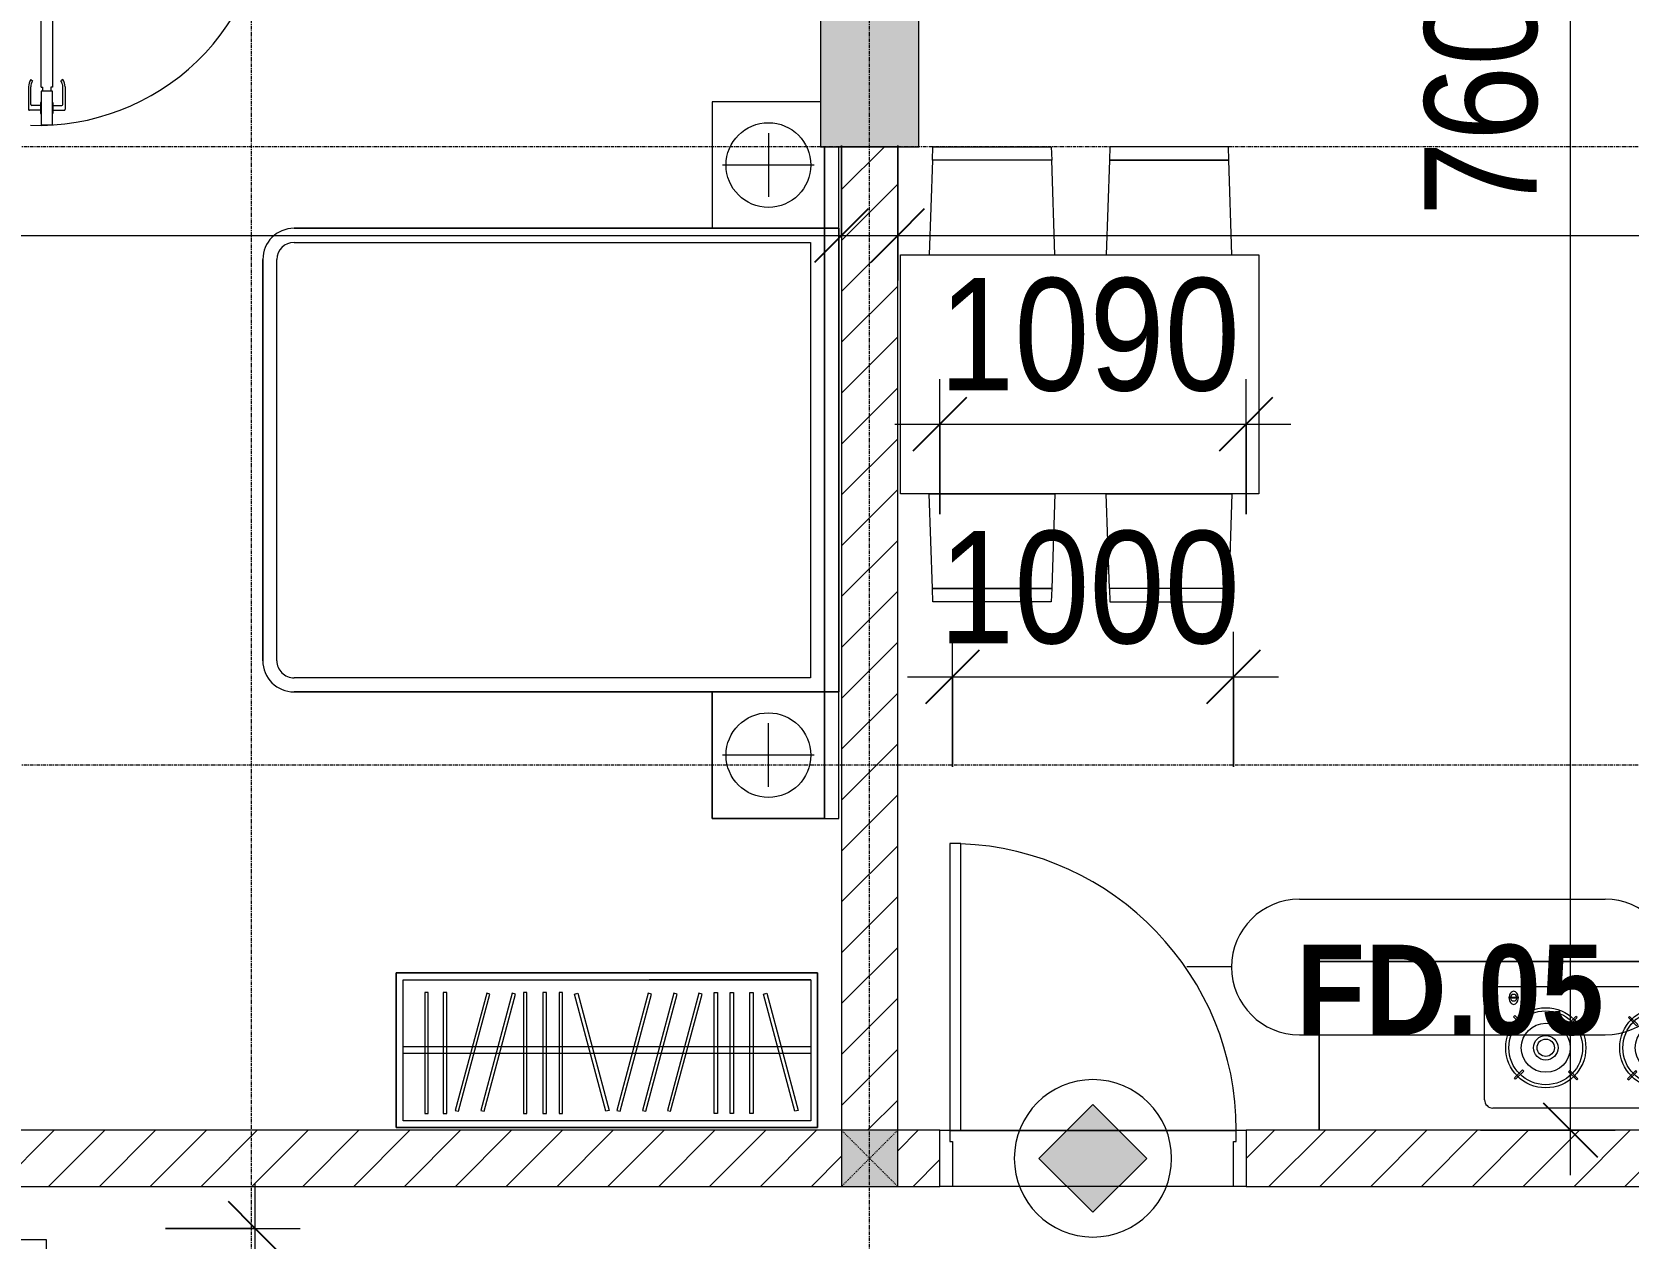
# Model space of a CAD drawing. Header units: millimetres. Extents: x 1591 to 239243, y -15958 to 82755.
# Drawn here: x 207169 to 212851, y 35354 to 39645 of the extents above; entities that cross this region are included whole.
import ezdxf

# ---------------------------------------------------------------- set-up
doc = ezdxf.new("R2010")
doc.units = ezdxf.units.MM
doc.linetypes.add('Dash_2_', pattern=[6, 3, -3])
doc.linetypes.add('Grid Line', pattern=[22.225, 12.7, -3.175, 3.175, -3.175])
for name, color, linetype, lineweight in [('0-1', 250, 'Continuous', 5), ('A-ANNO-DIMS', 211, 'Continuous', 9), ('A-ANNO-DIMS-160', 211, 'Continuous', 9), ('A-ANNO-NOTE', 131, 'Continuous', 9), ('A-DETL-GENF-1', 9, 'Continuous', 9), ('A-DETL-GENF-2', 10, 'Continuous', 9), ('A-DOOR-1', 254, 'Continuous', 9), ('A-DOOR-2', 9, 'Continuous', 9), ('A-DOOR-3', 10, 'Continuous', 9), ('A-DOOR-FRAM-1', 10, 'Continuous', 9), ('A-DOOR-IDEN', 31, 'Continuous', 9), ('A-FLOR-2', 9, 'Continuous', 9), ('A-WALL', 113, 'Continuous', 9), ('A-WALL-3', 113, 'Continuous', 18), ('A-WALL-PATT-2', 111, 'Continuous', 9), ('I-FURN', 30, 'Continuous', 9), ('I-FURN-1', 254, 'Continuous', 9), ('S-COLS', 52, 'Continuous', 9), ('S-COLS-1', 52, 'Continuous', 5), ('S-COLS-2', 250, 'Continuous', 18), ('S-COLS-6', 52, 'Continuous', 18), ('S-COLS-HDLN', 52, 'Dash_2_', 9), ('S-GRID-1', 1, 'Grid Line', 9)]:
    doc.layers.add(name, color=color, linetype=linetype, lineweight=lineweight)
doc.styles.add('Arial_B_4', font='arialbd_0.ttf', dxfattribs={"width": 0.9, "height": 320})
doc.styles.add('UTM Avo', font='UTM Avo.ttf', dxfattribs={"width": 0.9, "height": 400})
doc.dimstyles.new('1_Dim_chi_tiet_2_5', dxfattribs={"dimscale": 304.8, "dimtxt": 399.720379, "dimasz": 0.629921, "dimexe": 0.524934, "dimexo": 0.0625, "dimgap": 0.052493, "dimtad": 1, "dimdec": 0, "dimrnd": 5, "dimzin": 0, "dimdsep": 46, "dimtxsty": 'UTM Avo', "dimblk1": 'OBLIQUE', "dimblk2": 'OBLIQUE', "dimsah": 1, "dimcen": 0.09, "dimdle": 0.524934, "dimazin": 0, "dimtfac": 1, "dimtdec": 4, "dimtix": 1, "dimtmove": 0, "dimatfit": 3, "dimfxl": 1.049869, "dimfxlon": 1, "dimtvp": 1, "dimtolj": 1, "dimtzin": 0, "dimarcsym": 2})
pattern_1 = [(45, (101998.83, 0), (-90.50967, 90.50967), [])]

# ---------------------------------------------------------------- blocks, each defined once
blk = doc.blocks.new('NCV_TKTC_KET CAU_rvt-1-TKCS_MB TẦNG 5')
at = {"layer": 'S-COLS-1'}
blk.add_hatch(color=256, dxfattribs=at).paths.add_polyline_path([(108252.6, 39236.9), (108327.6, 39236.9), (108327.6, 40236.9), (107977.6, 40236.9), (107977.6, 39236.9), (108052.6, 39236.9)])
at = {"layer": 'S-COLS-2'}
for p, q in [((107977.6, 40236.9), (107977.6, 39236.9)), ((108327.6, 39236.9), (108327.6, 40236.9)), ((107977.6, 39236.9), (108327.6, 39236.9))]:
    blk.add_line(p, q, dxfattribs=at)
blk = doc.blocks.new('RES_BAN AN 1 - RES_BAN AN 1-885813-TKCS_MB TẦNG 5')
at = {"layer": 'I-FURN-1'}
for p, q in [((-425, 1275), (425, 1275)), ((-425, 0), (-425, 1275)), ((425, 1275), (425, 0)), ((-761.9, 1168.8), (-809.6, 1167.2)), ((-809.6, 1167.2), (-809.6, 745.3)), ((-425, 1180), (-761.9, 1168.8)), ((-761.9, 1168.8), (-761.9, 743.8)), ((-761.9, 743.8), (-761.9, 1168.8)), ((-425, 732.5), (-425, 1180)), ((425, 1180), (761.9, 1168.8)), ((425, 732.5), (425, 1180)), ((761.9, 1168.8), (761.9, 743.8)), ((761.9, 1168.8), (761.9, 743.8)), ((809.6, 1167.2), (761.9, 1168.8)), ((809.6, 745.3), (809.6, 1167.2)), ((-809.6, 745.3), (-761.9, 743.8)), ((-761.9, 743.8), (-425, 732.5)), ((761.9, 743.8), (425, 732.5)), ((761.9, 743.8), (809.6, 745.3)), ((-809.6, 536.9), (-761.9, 538.5)), ((-809.6, 115.1), (-809.6, 536.9)), ((-425, 549.7), (-761.9, 538.5)), ((-761.9, 538.5), (-761.9, 113.5)), ((-761.9, 538.5), (-761.9, 113.5)), ((-425, 102.3), (-425, 549.7)), ((425, 549.7), (761.9, 538.5)), ((425, 102.3), (425, 549.7)), ((761.9, 538.5), (761.9, 113.5)), ((761.9, 538.5), (809.6, 536.9)), ((761.9, 113.5), (761.9, 538.5)), ((809.6, 536.9), (809.6, 115.1)), ((-761.9, 113.5), (-809.6, 115.1)), ((809.6, 115.1), (761.9, 113.5)), ((-761.9, 113.5), (-425, 102.3)), ((761.9, 113.5), (425, 102.3)), ((425, 0), (-425, 0))]:
    blk.add_line(p, q, dxfattribs=at)
blk = doc.blocks.new('HE BEP B_ - HE BEP B_-440115-TKCS_MB TẦNG 5')
at = {"layer": 'I-FURN'}
for p, q in [((599.3, 521.3), (1380.9, 521.3)), ((569.3, 491.3), (569.3, 119.3)), ((1410.9, 491.3), (1410.9, 119.3)), ((679.8, 418.4), (675.4, 414)), ((675.4, 414), (704.6, 384.9)), ((709, 389.3), (679.8, 418.4)), ((897.4, 421.2), (868.3, 392)), ((872.7, 387.6), (901.8, 416.8)), ((901.8, 416.8), (897.4, 421.2)), ((1078.5, 416.8), (1082.9, 421.2)), ((1107.6, 387.6), (1078.5, 416.8)), ((1082.9, 421.2), (1112, 392)), ((1271.3, 389.3), (1300.4, 418.4)), ((1304.8, 414), (1275.7, 384.9)), ((1300.4, 418.4), (1304.8, 414)), ((704.6, 384.9), (709, 389.3)), ((868.3, 392), (872.7, 387.6)), ((1112, 392), (1107.6, 387.6)), ((1275.7, 384.9), (1271.3, 389.3)), ((865.5, 223.9), (869.9, 228.3)), ((869.9, 228.3), (899, 199.2)), ((1110.3, 228.3), (1081.2, 199.2)), ((1114.7, 223.9), (1110.3, 228.3)), ((672.7, 196.4), (701.8, 225.6)), ((677.1, 192.1), (672.7, 196.4)), ((706.2, 221.2), (677.1, 192.1)), ((701.8, 225.6), (706.2, 221.2)), ((894.6, 194.8), (865.5, 223.9)), ((899, 199.2), (894.6, 194.8)), ((1081.2, 199.2), (1085.6, 194.8)), ((1085.6, 194.8), (1114.7, 223.9)), ((1278.4, 225.6), (1274, 221.2)), ((1274, 221.2), (1303.2, 192.1)), ((1307.6, 196.4), (1278.4, 225.6)), ((1303.2, 192.1), (1307.6, 196.4)), ((656.9, 130.4), (656.9, 126.5)), ((689.4, 130.4), (656.9, 130.4)), ((656.9, 126.5), (689.4, 126.5)), ((689.4, 126.5), (689.4, 130.4)), ((1290.8, 126.5), (1290.8, 130.4)), ((1290.8, 130.4), (1323.3, 130.4)), ((1323.3, 126.5), (1290.8, 126.5)), ((1323.3, 130.4), (1323.3, 126.5)), ((599.3, 89.3), (1380.9, 89.3))]:
    blk.add_line(p, q, dxfattribs=at)
for centre, radius in [((787.2, 306.6), 142.6), ((787.2, 306.6), 131.3), ((1193, 306.6), 142.6), ((1193, 306.6), 131.3), ((787.2, 306.6), 87.2), ((787.2, 306.6), 43.6), ((1193, 306.6), 87.2), ((1193, 306.6), 43.6), ((787.2, 306.6), 30.9), ((1193, 306.6), 30.9)]:
    blk.add_circle(centre, radius, dxfattribs=at)
for centre, radius, start, end in [((599.3, 491.3), 30, 90, 180), ((1380.9, 491.3), 30, 0, 90), ((599.3, 119.3), 30, 180, 270), ((690.4, 128.8), 33.5, 163.9419, 180), ((690.4, 128.8), 33.5, 180, 196.0581), ((681.9, 131.3), 24.7, 145.204, 163.9419), ((681.9, 126.4), 24.7, 196.0581, 214.796), ((673.1, 128.4), 11.6, 9.9102, 170.0898), ((673.1, 128.4), 11.6, 189.7177, 350.2823), ((676.6, 135), 18.1, 120.7976, 145.204), ((673.2, 140.7), 11.5, 90, 120.7976), ((673.2, 140.7), 11.5, 59.2024, 90), ((669.8, 135), 18.1, 34.796, 59.2024), ((664.4, 131.3), 24.7, 16.0581, 34.796), ((664.4, 126.4), 24.7, 325.204, 343.9419), ((655.9, 128.8), 33.5, 0, 16.0581), ((655.9, 128.8), 33.5, 343.9419, 0), ((1324.3, 128.8), 33.5, 163.9419, 180), ((1324.3, 128.8), 33.5, 180, 196.0581), ((1315.8, 131.3), 24.7, 145.204, 163.9419), ((1315.8, 126.4), 24.7, 196.0581, 214.796), ((1310.5, 135), 18.1, 120.7976, 145.204), ((1307.2, 128.4), 11.6, 9.9102, 170.0898), ((1307.2, 128.4), 11.6, 189.7177, 350.2823), ((1307.1, 140.7), 11.5, 90, 120.7976), ((1307.1, 140.7), 11.5, 59.2024, 90), ((1303.7, 135), 18.1, 34.796, 59.2024), ((1298.3, 131.3), 24.7, 16.0581, 34.796), ((1298.3, 126.4), 24.7, 325.204, 343.9419), ((1289.8, 128.8), 33.5, 0, 16.0581), ((1289.8, 128.8), 33.5, 343.9419, 0), ((1380.9, 119.3), 30, 270, 0), ((676.6, 122.6), 18.1, 214.796, 239.2024), ((673.2, 116.9), 11.5, 239.2024, 270), ((673.2, 116.9), 11.5, 270, 300.7976), ((669.8, 122.6), 18.1, 300.7976, 325.204), ((1310.5, 122.6), 18.1, 214.796, 239.2024), ((1307.1, 116.9), 11.5, 239.2024, 270), ((1307.1, 116.9), 11.5, 270, 300.7976), ((1303.7, 122.6), 18.1, 300.7976, 325.204)]:
    blk.add_arc(centre, radius, start, end, dxfattribs=at)
at = {"layer": 'I-FURN-1'}
for p, q in [((2000, 600), (2000, 0)), ((2000, 0), (2000, 600)), ((2000, 0), (0, 0)), ((0, 0), (2000, 0)), ((0, 0), (0, -1600)), ((0, 0), (0, -1600)), ((-495.6, -337.9), (-495.6, -1182.5)), ((-121.9, -320.4), (-478.1, -320.4)), ((-104.4, -1182.5), (-104.4, -337.9)), ((-410.2, -351.9), (-410.2, -822.3)), ((-388, -347.1), (-183.5, -347.1)), ((-382.2, -347.1), (-382.2, -827.2)), ((-354.2, -347.1), (-354.2, -827.2)), ((-326.2, -347.1), (-326.2, -827.2)), ((-298.2, -347.1), (-298.2, -827.2)), ((-270.2, -347.1), (-270.2, -827.2)), ((-242.2, -347.1), (-242.2, -827.2)), ((-214.2, -347.1), (-214.2, -827.2)), ((-186.2, -347.1), (-186.2, -827.2)), ((-158.2, -353.5), (-158.2, -820.8)), ((-441.3, -773.8), (-441.3, -400.4)), ((-130.2, -400.4), (-130.2, -773.8)), ((-183.5, -827.2), (-388, -827.2)), ((-371.1, -881.2), (-184.4, -881.2)), ((-424.5, -1120), (-424.5, -934.5)), ((-131.1, -934.5), (-131.1, -1120)), ((-453.5, -1016.6), (-446.4, -1004.2)), ((-314.6, -1078.3), (-419.7, -999.4)), ((-444.4, -1042.1), (-323.5, -1093.7)), ((-323.5, -1093.7), (-314.6, -1078.3)), ((-184.4, -1173.3), (-371.1, -1173.3)), ((-478.1, -1200), (-121.9, -1200)), ((0, -1600), (-600, -1600)), ((0, -1600), (-600, -1600))]:
    blk.add_line(p, q, dxfattribs=at)
for centre, radius in [((-451.1, -961.5), 17.8), ((-317.8, -1028.4), 22.2), ((-451.1, -1068.2), 17.8)]:
    blk.add_circle(centre, radius, dxfattribs=at)
for centre, radius, start, end in [((-478.1, -337.9), 17.5, 90, 180), ((-121.9, -337.9), 17.5, 360, 90), ((-388, -400.4), 53.3, 90, 180), ((-183.5, -400.4), 53.3, 0, 90), ((-388, -773.8), 53.3, 180, 270), ((-183.5, -773.8), 53.3, 270, 0), ((-371.1, -934.5), 53.3, 90, 180), ((-184.4, -934.5), 53.3, 0, 90), ((-438.1, -1025.5), 17.8, 150.0479, 249.4621), ((-431, -1013.1), 17.8, 50.5382, 150.0479), ((-371.1, -1120), 53.3, 180, 270), ((-184.4, -1120), 53.3, 270, 0), ((-478.1, -1182.5), 17.5, 180, 270), ((-121.9, -1182.5), 17.5, 270, 360)]:
    blk.add_arc(centre, radius, start, end, dxfattribs=at)
blk = doc.blocks.new('DOOR_CW_01 CANH MO-PANEL KINH - DIW_01-900x2200-CỬA GỖ VÂN LAMINATE-553375-TKCS_MB TẦNG 5')
at = {"layer": 'A-DETL-GENF-1'}
for p, q in [((-397, -182), (-397, -62)), ((-397, -62), (-357, -62)), ((-357, -62), (-357, -182)), ((-357, -182), (-397, -182)), ((-397, -196), (-391, -196)), ((-397, -738), (-397, -196)), ((-391, -196), (-391, -182)), ((-391, -182), (-363, -182)), ((-363, -182), (-363, -196)), ((-357, -196), (-363, -196)), ((-357, -196), (-357, -738)), ((-442, -737), (-442, -816.5)), ((-434, -799.5), (-434, -737)), ((-433.9, -711.2), (-427.3, -715.8)), ((-397, -738), (-391, -738)), ((-391, -752), (-391, -738)), ((-357, -738), (-363, -738)), ((-363, -738), (-363, -752)), ((-320.1, -711.2), (-326.7, -715.8)), ((-320, -799.5), (-320, -737)), ((-312, -737), (-312, -816.5)), ((-399, -792.2), (-399, -831.8)), ((-397, -792.2), (-399, -792.2)), ((-357, -752), (-397, -752)), ((-397, -752), (-397, -872)), ((-397, -792.2), (-397, -831.8)), ((-363, -752), (-391, -752)), ((-357, -872), (-357, -752)), ((-357, -792.2), (-357, -831.8)), ((-357, -792.2), (-355, -792.2)), ((-355, -792.2), (-355, -831.8)), ((-399, -820.5), (-438, -820.5)), ((-399, -803.5), (-430, -803.5)), ((-399, -831.8), (-397, -831.8)), ((-355, -831.8), (-357, -831.8)), ((-355, -803.5), (-324, -803.5)), ((-355, -820.5), (-316, -820.5)), ((-397, -872), (-357, -872))]:
    blk.add_line(p, q, dxfattribs=at)
blk.add_circle((-407, -60), 10, dxfattribs=at)
for centre, radius, start, end in [((-407, -60), 814, 268, 0), ((-397, -737), 45, 145, 180), ((-397, -737), 37, 145, 180), ((-357, -737), 37, 0, 35), ((-357, -737), 45, 360, 35), ((-438, -816.5), 4, 180, 270), ((-430, -799.5), 4, 180, 270), ((-324, -799.5), 4, 270, 0), ((-316, -816.5), 4, 270, 0)]:
    blk.add_arc(centre, radius, start, end, dxfattribs=at)
at = {"layer": 'A-DOOR-2'}
for p, q in [((-450, -50), (-450, 50)), ((-450, 50), (-400, 50)), ((-400, 50), (-400, 0)), ((400, 0), (400, 50)), ((400, 50), (450, 50)), ((450, 50), (450, -50)), ((-410, -50), (-450, -50)), ((-410, 0), (-410, -50)), ((-400, 0), (-410, 0)), ((-407, -50), (-382, -50)), ((410, 0), (400, 0)), ((410, -50), (410, 0)), ((450, -50), (410, -50))]:
    blk.add_line(p, q, dxfattribs=at)
blk = doc.blocks.new('GIUONG NGU-2TAB-1600x2000 - GIUONG NGU-2TAB-1600x2000-V104-TKCS_MB TẦNG 5')
at = {"layer": 'I-FURN-1'}
for p, q in [((458.5, 0), (168.3, 0)), ((458.5, -50), (458.5, 0)), ((2108.2, 0), (458.5, 0)), ((458.5, 0), (458.5, -50)), ((458.5, 0), (2108.2, 0)), ((2108.2, -50), (2108.2, 0)), ((458.5, -50), (168.3, -50)), ((168.3, -50), (458.5, -50)), ((458.5, -50), (168.3, -50)), ((458.5, -450.3), (458.5, -50)), ((2108.2, -50), (458.5, -50)), ((458.5, -50), (458.5, -1938.9)), ((458.5, -50), (2108.2, -50)), ((458.5, -1938.9), (458.5, -50)), ((458.5, -450.3), (458.5, -50)), ((458.5, -50), (2108.2, -50)), ((2558.2, 0), (2108.2, 0)), ((2108.2, 0), (2108.2, -50)), ((2558.2, -50), (2108.2, -50)), ((2108.2, -50), (2108.2, -450.3)), ((2108.2, -1938.9), (2108.2, -50)), ((2108.2, -50), (2558.2, -50)), ((2108.2, -50), (2558.2, -50)), ((2108.2, -450.3), (2108.2, -50)), ((2108.2, -50), (2108.2, -1938.9)), ((2558.2, -50), (2558.2, 0)), ((2558.2, -450.3), (2558.2, -50)), ((2558.2, -50), (2558.2, -450.3)), ((8.5, -65), (8.5, -450.3)), ((8.5, -65), (8.5, -450.3)), ((233.5, -86.8), (233.5, -413.5)), ((508.5, -100), (2058.2, -100)), ((508.5, -1938.9), (508.5, -100)), ((2058.2, -100), (2058.2, -1938.9)), ((2333.2, -86.8), (2333.2, -413.5)), ((120.2, -250.2), (346.8, -250.2)), ((2446.5, -250.2), (2219.8, -250.2)), ((8.5, -450.3), (458.5, -450.3)), ((8.5, -450.3), (458.5, -450.3)), ((2108.2, -450.3), (2558.2, -450.3)), ((2558.2, -450.3), (2108.2, -450.3)), ((1997.1, -2000), (569.6, -2000)), ((569.6, -2050), (1997.1, -2050)), ((1997.1, -2050), (569.6, -2050))]:
    blk.add_line(p, q, dxfattribs=at)
for centre in [(233.5, -250.2), (2333.2, -250.2)]:
    blk.add_circle(centre, 150.7, dxfattribs=at)
for centre, radius, start, end in [((569.6, -1938.9), 111.1, 180, 270), ((569.6, -1938.9), 111.1, 180, 270), ((569.6, -1938.9), 61.1, 180, 270), ((1997.1, -1938.9), 111.1, 270, 360), ((1997.1, -1938.9), 61.1, 270, 0), ((1997.1, -1938.9), 111.1, 270, 0)]:
    blk.add_arc(centre, radius, start, end, dxfattribs=at)
blk = doc.blocks.new('TU QUAN AO-SUITE ROOM_3 - TU QUAN AO-SUITE ROOM_3-885817-TKCS_MB TẦNG 5')
at = {"layer": 'I-FURN-1'}
for p, q in [((0, 0), (-550, 0)), ((-550, 0), (-550, -1500)), ((-550, -1500), (-550, 0)), ((-550, 0), (0, 0)), ((0, -1500), (0, 0)), ((0, 0), (0, -1500)), ((-550, -24), (-550, -576)), ((-526, -24), (-24, -24)), ((-526, -1476), (-526, -24)), ((-526, -24), (-526, -600)), ((-287, -24), (-287, -576)), ((-263, -24), (-263, -576)), ((-24, -24), (-24, -1476)), ((-478.3, -181.1), (-61.3, -69.4)), ((-58.2, -80.9), (-475.2, -192.7)), ((-61.3, -69.4), (-58.2, -80.9)), ((-475.2, -192.7), (-478.3, -181.1)), ((-480.1, -229.7), (-50.1, -229.7)), ((-480.1, -241.7), (-480.1, -229.7)), ((-50.1, -241.7), (-480.1, -241.7)), ((-50.1, -229.7), (-50.1, -241.7)), ((-480.1, -299.2), (-50.1, -299.2)), ((-480.1, -311.2), (-480.1, -299.2)), ((-50.1, -311.2), (-480.1, -311.2)), ((-50.1, -299.2), (-50.1, -311.2)), ((-480.1, -356.4), (-50.1, -356.4)), ((-480.1, -368.4), (-480.1, -356.4)), ((-50.1, -368.4), (-480.1, -368.4)), ((-50.1, -356.4), (-50.1, -368.4)), ((-475.2, -411.5), (-478.3, -423.1)), ((-478.3, -423.1), (-61.3, -534.9)), ((-58.2, -523.3), (-475.2, -411.5)), ((-475.2, -500.3), (-478.3, -511.9)), ((-58.2, -612.1), (-475.2, -500.3)), ((-478.3, -511.9), (-61.3, -623.6)), ((-61.3, -534.9), (-58.2, -523.3)), ((-526, -1476), (-526, -600)), ((-475.2, -591.5), (-478.3, -603.1)), ((-478.3, -603.1), (-61.3, -714.9)), ((-58.2, -703.3), (-475.2, -591.5)), ((-287, -576), (-287, -1476)), ((-263, -576), (-263, -1476)), ((-61.3, -623.6), (-58.2, -612.1)), ((-61.3, -714.9), (-58.2, -703.3)), ((-478.3, -853.9), (-61.3, -742.1)), ((-58.2, -753.7), (-475.2, -865.5)), ((-61.3, -742.1), (-58.2, -753.7)), ((-480.1, -908.6), (-480.1, -920.6)), ((-480.1, -908.6), (-480.1, -920.6)), ((-50.1, -908.6), (-480.1, -908.6)), ((-475.2, -865.5), (-478.3, -853.9)), ((-50.1, -920.6), (-50.1, -908.6)), ((-480.1, -920.6), (-50.1, -920.6)), ((-480.1, -965.8), (-480.1, -977.8)), ((-480.1, -965.8), (-480.1, -977.8)), ((-50.1, -965.8), (-480.1, -965.8)), ((-50.1, -977.8), (-50.1, -965.8)), ((-480.1, -977.8), (-50.1, -977.8)), ((-480.1, -1035.3), (-480.1, -1047.3)), ((-480.1, -1035.3), (-480.1, -1047.3)), ((-50.1, -1035.3), (-480.1, -1035.3)), ((-480.1, -1047.3), (-50.1, -1047.3)), ((-475.2, -1075.3), (-478.3, -1086.9)), ((-58.2, -1187.1), (-475.2, -1075.3)), ((-50.1, -1047.3), (-50.1, -1035.3)), ((-478.3, -1086.9), (-61.3, -1198.6)), ((-475.2, -1166.5), (-478.3, -1178.1)), ((-478.3, -1178.1), (-61.3, -1289.9)), ((-58.2, -1278.3), (-475.2, -1166.5)), ((-61.3, -1198.6), (-58.2, -1187.1)), ((-61.3, -1289.9), (-58.2, -1278.3)), ((-480.1, -1320.5), (-480.1, -1332.5)), ((-480.1, -1320.5), (-480.1, -1332.5)), ((-50.1, -1320.5), (-480.1, -1320.5)), ((-480.1, -1332.5), (-50.1, -1332.5)), ((-50.1, -1332.5), (-50.1, -1320.5)), ((-480.1, -1386.9), (-480.1, -1398.9)), ((-480.1, -1386.9), (-480.1, -1398.9)), ((-50.1, -1386.9), (-480.1, -1386.9)), ((-480.1, -1398.9), (-50.1, -1398.9)), ((-50.1, -1398.9), (-50.1, -1386.9)), ((-24, -1476), (-526, -1476)), ((-550, -1500), (0, -1500)), ((0, -1500), (-550, -1500))]:
    blk.add_line(p, q, dxfattribs=at)
blk = doc.blocks.new('NCV_TKTC_TANG 5_rvt-1-TKCS_MB TẦNG 5')
at = {"layer": 'A-FLOR-2'}
blk.add_line((108437.6, 35736.9), (109457.6, 35736.9), dxfattribs=at)
at = {"layer": 'A-DOOR-1'}
blk.add_blockref('DOOR_CW_01 CANH MO-PANEL KINH - DIW_01-900x2200-CỬA GỖ VÂN LAMINATE-553375-TKCS_MB TẦNG 5', (105600.5, 40186.9), dxfattribs=at)
at = {"layer": 'I-FURN-1'}
for name, p, rotation in [('GIUONG NGU-2TAB-1600x2000 - GIUONG NGU-2TAB-1600x2000-V104-TKCS_MB TẦNG 5', (108042.6, 39405.2), 270.0000000000005), ('RES_BAN AN 1 - RES_BAN AN 1-885813-TKCS_MB TẦNG 5', (108262.6, 38427.4), 269.9999999999999), ('HE BEP B_ - HE BEP B_-440115-TKCS_MB TẦNG 5', (111752.6, 36337.4), 180), ('TU QUAN AO-SUITE ROOM_3 - TU QUAN AO-SUITE ROOM_3-885817-TKCS_MB TẦNG 5', (107967.6, 35746.9), 269.9999999999996)]:
    blk.add_blockref(name, p, dxfattribs=dict(at, rotation=rotation))
blk = doc.blocks.new('G1_SOF - BO TRU - 200x200-3055083-TKCS_MB TẦNG 5')
at = {"layer": 'S-COLS'}
blk.add_hatch(color=256, dxfattribs=at).paths.add_polyline_path([(100, -100), (100, 100), (-100, 100), (-100, -100), (8.4, -100)])
at = {"layer": 'S-COLS-6'}
for p, q in [((100, 100), (-100, 100)), ((-100, 100), (-100, -100)), ((100, -100), (100, 100)), ((-100, -100), (100, -100))]:
    blk.add_line(p, q, dxfattribs=at)
at = {"layer": 'S-COLS-HDLN'}
for p, q in [((100, 100), (-100, -100)), ((-100, 100), (100, -100))]:
    blk.add_line(p, q, dxfattribs=at)
blk = doc.blocks.new('FD_05 - FD_05-1000x2200mm-835433-TKCS_MB TẦNG 5')
at = {"layer": 'A-DETL-GENF-2'}
for p, q in [((510, -100), (470, -100)), ((470, -100), (470, -1120)), ((510, -1120), (510, -100)), ((470, -1120), (510, -1120))]:
    blk.add_line(p, q, dxfattribs=at)
blk.add_arc((510, -100), 1020, 180, 267.7525, dxfattribs=at)
at = {"layer": 'A-DOOR-FRAM-1'}
for p, q in [((-545, 100), (-500, 100)), ((-545, -100), (-545, 100)), ((-500, 100), (-500, -60)), ((500, 100), (545, 100)), ((500, -60), (500, 100)), ((545, 100), (545, -100)), ((-510, -100), (-545, -100)), ((-500, -60), (-510, -60)), ((-510, -60), (-510, -100)), ((510, -60), (500, -60)), ((510, -100), (510, -60)), ((545, -100), (510, -100))]:
    blk.add_line(p, q, dxfattribs=at)
blk = doc.blocks.new('FD_07 - FD_07-1700x2200-CỬA ĐI 2 CÁNH-910693-TKCS_MB TẦNG 5')
at = {"layer": 'A-DETL-GENF-2'}
for p, q in [((-810, 910), (-810, 100)), ((-770, 910), (-810, 910)), ((-770, 100), (-770, 910)), ((770, 100), (770, 910)), ((770, 910), (810, 910)), ((810, 910), (810, 100)), ((-810, 100), (-770, 100)), ((810, 100), (770, 100)), ((-810, -910), (-810, -100)), ((-810, -100), (-770, -100)), ((-770, -100), (-770, -910)), ((810, -100), (770, -100)), ((770, -100), (770, -910)), ((810, -910), (810, -100)), ((-770, -910), (-810, -910)), ((770, -910), (810, -910))]:
    blk.add_line(p, q, dxfattribs=at)
for centre, start, end in [((-810, 100), 0, 87.1694), ((810, 100), 92.8306, 180), ((-810, -100), 272.8306, 360), ((810, -100), 180, 267.1694)]:
    blk.add_arc(centre, 810, start, end, dxfattribs=at)
at = {"layer": 'A-DOOR-3'}
for p, q in [((-810, 100), (810, 100)), ((800, -100), (-800, -100))]:
    blk.add_line(p, q, dxfattribs=at)
at = {"layer": 'A-DOOR-FRAM-1'}
for p, q in [((-810, 100), (-850, 100)), ((-850, 100), (-850, -100)), ((-810, 60), (-810, 100)), ((-800, 60), (-810, 60)), ((-800, -100), (-800, 60)), ((810, 60), (800, 60)), ((800, 60), (800, -100)), ((850, 100), (810, 100)), ((810, 100), (810, 60)), ((850, -100), (850, 100)), ((-850, -100), (-800, -100)), ((800, -100), (850, -100))]:
    blk.add_line(p, q, dxfattribs=at)
blk = doc.blocks.new('DIMBLOCK49-TKCS_MB TẦNG 5')
at = {"layer": 'A-ANNO-DIMS-160'}
for p, q in [((202051.4, 39240.8), (202051.4, 38760.8)), ((202051.4, 38920.8), (202051.4, 39240.8)), ((210051.4, 39240.8), (210051.4, 38760.8)), ((210051.4, 38920.8), (210051.4, 39240.8)), ((201891.4, 38920.8), (210211.4, 38920.8))]:
    blk.add_line(p, q, dxfattribs=at)
at = {"layer": 'A-ANNO-DIMS-160', "lineweight": 25}
for p, q in [((202051.4, 38920.8), (202147.4, 39016.8)), ((210051.4, 38920.8), (210147.4, 39016.8)), ((202051.4, 38920.8), (201955.4, 38824.8)), ((210051.4, 38920.8), (209955.4, 38824.8))]:
    blk.add_line(p, q, dxfattribs=at)
at = {"layer": 'A-ANNO-DIMS-160', "color": 0, "insert": (205503.6, 39440.4), "char_height": 400, "width": 1314.636, "attachment_point": 1, "line_spacing_factor": 1.110334, "style": 'UTM Avo'}
blk.add_mtext('8000', dxfattribs=at)
blk = doc.blocks.new('_Oblique')
at = {"color": 0, "linetype": 'ByBlock', "lineweight": -2}
blk.add_line((-0.5, -0.5), (0.5, 0.5), dxfattribs=at)
blk = doc.blocks.new('DIMBLOCK50-TKCS_MB TẦNG 5')
at = {"layer": 'A-ANNO-DIMS-160'}
for p, q in [((210251.4, 39240.8), (210251.4, 38760.8)), ((210251.4, 38920.8), (210251.4, 39240.8)), ((218251.4, 39240.8), (218251.4, 38760.8)), ((218251.4, 38920.8), (218251.4, 39240.8)), ((210091.4, 38920.8), (218411.4, 38920.8))]:
    blk.add_line(p, q, dxfattribs=at)
at = {"layer": 'A-ANNO-DIMS-160', "lineweight": 25}
for p, q in [((210251.4, 38920.8), (210347.4, 39016.8)), ((218251.4, 38920.8), (218347.4, 39016.8)), ((210251.4, 38920.8), (210155.4, 38824.8)), ((218251.4, 38920.8), (218155.4, 38824.8))]:
    blk.add_line(p, q, dxfattribs=at)
at = {"layer": 'A-ANNO-DIMS-160', "color": 0, "insert": (213703.6, 39440.4), "char_height": 400, "width": 1314.636, "attachment_point": 1, "line_spacing_factor": 1.110334, "style": 'UTM Avo'}
blk.add_mtext('8000', dxfattribs=at)
blk = doc.blocks.new('DIMBLOCK86-TKCS_MB TẦNG 5')
at = {"layer": 'A-ANNO-DIMS-160'}
for p, q in [((212646, 35577.4), (212646, 43496.9)), ((212326, 43336.9), (212806, 43336.9)), ((212646, 43336.9), (212326, 43336.9)), ((212326, 35737.4), (212806, 35737.4)), ((212646, 35737.4), (212326, 35737.4))]:
    blk.add_line(p, q, dxfattribs=at)
at = {"layer": 'A-ANNO-DIMS-160', "lineweight": 25}
for p, q in [((212646, 43336.9), (212550, 43432.9)), ((212646, 43336.9), (212742, 43240.9)), ((212646, 35737.4), (212550, 35833.4)), ((212646, 35737.4), (212742, 35641.4))]:
    blk.add_line(p, q, dxfattribs=at)
at = {"layer": 'A-ANNO-DIMS-160', "color": 0, "insert": (212126.4, 38989.4), "char_height": 400, "width": 1314.636, "attachment_point": 1, "rotation": 90, "line_spacing_factor": 1.110334, "style": 'UTM Avo'}
blk.add_mtext('7600', dxfattribs=at)
blk = doc.blocks.new('DIMBLOCK120-TKCS_MB TẦNG 5')
at = {"layer": 'A-ANNO-DIMS-160'}
for p, q in [((210401.4, 37930), (210401.4, 38410)), ((211491.4, 37930), (211491.4, 38410)), ((210241.4, 38250), (211651.4, 38250)), ((210401.4, 38250), (210401.4, 37930)), ((211491.4, 38250), (211491.4, 37930))]:
    blk.add_line(p, q, dxfattribs=at)
at = {"layer": 'A-ANNO-DIMS-160', "lineweight": 25}
for p, q in [((210401.4, 38250), (210497.4, 38346)), ((211491.4, 38250), (211587.4, 38346)), ((210401.4, 38250), (210305.4, 38154)), ((211491.4, 38250), (211395.4, 38154))]:
    blk.add_line(p, q, dxfattribs=at)
at = {"layer": 'A-ANNO-DIMS-160', "color": 0, "insert": (210398.6, 38769.6), "char_height": 400, "width": 1314.636, "attachment_point": 1, "line_spacing_factor": 1.110334, "style": 'UTM Avo'}
blk.add_mtext('1090', dxfattribs=at)
blk = doc.blocks.new('DIMBLOCK122-TKCS_MB TẦNG 5')
at = {"layer": 'A-ANNO-DIMS-160'}
for p, q in [((207964.6, 33527.4), (207964.6, 35547.4)), ((207644.6, 35387.4), (208124.6, 35387.4)), ((207964.6, 35387.4), (207644.6, 35387.4)), ((207644.6, 33687.4), (208124.6, 33687.4)), ((207964.6, 33687.4), (207644.6, 33687.4))]:
    blk.add_line(p, q, dxfattribs=at)
at = {"layer": 'A-ANNO-DIMS-160', "lineweight": 25}
for p, q in [((207964.6, 35387.4), (207868.6, 35483.4)), ((207964.6, 35387.4), (208060.6, 35291.4)), ((207964.6, 33687.4), (207868.6, 33783.4)), ((207964.6, 33687.4), (208060.6, 33591.4))]:
    blk.add_line(p, q, dxfattribs=at)
at = {"layer": 'A-ANNO-DIMS-160', "color": 0, "insert": (207445, 33989.6), "char_height": 400, "width": 1314.636, "attachment_point": 1, "rotation": 90, "line_spacing_factor": 1.110334, "style": 'UTM Avo'}
blk.add_mtext('1700', dxfattribs=at)
blk = doc.blocks.new('DIMBLOCK165-TKCS_MB TẦNG 5')
at = {"layer": 'A-ANNO-DIMS-160'}
for p, q in [((210446.4, 37030.3), (210446.4, 37510.3)), ((211446.4, 37030.3), (211446.4, 37510.3)), ((210286.4, 37350.3), (211606.4, 37350.3)), ((210446.4, 37350.3), (210446.4, 37030.3)), ((211446.4, 37350.3), (211446.4, 37030.3))]:
    blk.add_line(p, q, dxfattribs=at)
at = {"layer": 'A-ANNO-DIMS-160', "lineweight": 25}
for p, q in [((210446.4, 37350.3), (210542.4, 37446.3)), ((211446.4, 37350.3), (211542.4, 37446.3)), ((210446.4, 37350.3), (210350.4, 37254.3)), ((211446.4, 37350.3), (211350.4, 37254.3))]:
    blk.add_line(p, q, dxfattribs=at)
at = {"layer": 'A-ANNO-DIMS-160', "color": 0, "insert": (210398.6, 37869.9), "char_height": 400, "width": 1314.636, "attachment_point": 1, "line_spacing_factor": 1.110334, "style": 'UTM Avo'}
blk.add_mtext('1000', dxfattribs=at)
blk = doc.blocks.new('STN_Door Tag - STN_Door Tag-1788670-TKCS_MB TẦNG 5')
at = {"layer": 'A-DOOR-IDEN'}
for p, q in [((-3.37, 1.495), (3.431, 1.495)), ((-3.37, -1.524), (3.431, -1.524))]:
    blk.add_line(p, q, dxfattribs=at)
for centre, start, end in [((-3.37, -0.015), 90, 270), ((3.431, -0.015), 270, 90)]:
    blk.add_arc(centre, 1.509, start, end, dxfattribs=at)
blk = doc.blocks.new('HDNDCT_GHI CHÚ CỬA CHỐNG CHÁY EI30 - HDNDCT_GHI CHÚ CỬA CHỐNG CHÁY EI30-2461928-TKCS_MB TẦNG 5')
at = {"layer": 'A-ANNO-NOTE'}
blk.add_hatch(color=256, dxfattribs=at).paths.add_polyline_path([(-1.2, 0), (0, 1.2), (1.2, 0), (0, -1.2)])
for p, q in [((0, 1.2), (-1.2, 0)), ((1.2, 0), (0, 1.2)), ((-1.2, 0), (0, -1.2)), ((0, -1.2), (1.2, 0))]:
    blk.add_line(p, q, dxfattribs=at)
for start, end in [(360, 180), (180, 360)]:
    blk.add_arc((0, 0), 1.75, start, end, dxfattribs=at)

msp = doc.modelspace()

# ---------------------------------------------------------------- hatches: boundary and pattern name
at = {"layer": 'A-WALL-PATT-2'}
h = msp.add_hatch(dxfattribs=at)
h.set_pattern_fill('FP_1', color=256, style=0, pattern_type=2)
h.set_pattern_definition(pattern_1)
h.paths.add_polyline_path([(210051.4, 35737.4), (210251.4, 35737.4), (210251.4, 39236.9), (210051.4, 39236.9), (210051.4, 36315.7)])
h = msp.add_hatch(dxfattribs=at)
h.set_pattern_fill('FP_1', color=256, style=0, pattern_type=2)
h.set_pattern_definition(pattern_1)
h.paths.add_polyline_path([(196850.4, 35537.4), (196851.3, 35539.2), (196850.4, 35737.4), (196701.4, 35736.9), (196701.4, 35537.4), (196802.8, 35537.4)])
h.paths.add_polyline_path([(185651.4, 35537.4), (188651.1, 35537.4), (188651.1, 35737.4), (185651.4, 35737.4)])
h.paths.add_polyline_path([(208087, 35537.4), (210051.4, 35537.4), (210051.4, 35737.4), (206411.4, 35736.9), (206411.4, 35537.4), (207051.4, 35537.4)])
h.paths.add_polyline_path([(201851.4, 35537.4), (201851.4, 35737.4), (197051.3, 35736.9), (197051.3, 35537.4), (201638.9, 35537.4)])
h.paths.add_polyline_path([(188851.1, 35537.4), (190801.4, 35537.4), (190801.4, 35737.4), (188851.1, 35736.9), (188851.1, 35613.1)])
h.paths.add_polyline_path([(191891.4, 35537.4), (193651.5, 35537.4), (193651.4, 35737.4), (191891.4, 35736.9), (191891.4, 35697.4)])
h.paths.add_polyline_path([(193851.5, 35537.4), (195611.4, 35537.4), (195611.4, 35737.4), (193851.5, 35736.9)])
h.paths.add_polyline_path([(206211.4, 35537.4), (206211.4, 35737.4), (204901.4, 35736.9), (204901.4, 35537.4), (205669, 35537.4)])
h.paths.add_polyline_path([(202051.4, 35537.4), (203811.4, 35537.4), (203811.4, 35737.4), (202051.4, 35736.9), (202051.4, 35717)])
h = msp.add_hatch(dxfattribs=at)
h.set_pattern_fill('FP_1', color=256, style=0, pattern_type=2)
h.set_pattern_definition(pattern_1)
h.paths.add_polyline_path([(218251.4, 35537.4), (218250.9, 35737.4), (213451.4, 35736.9), (213451.4, 35537.4), (217759.1, 35537.4)])
h.paths.add_polyline_path([(210401.4, 35537.4), (210401.4, 35737.4), (210251.4, 35736.9), (210251.4, 35537.4), (210326.4, 35537.4)])
h.paths.add_polyline_path([(213251.4, 35537.4), (213251.4, 35737.4), (211491.4, 35736.9), (211491.4, 35537.4), (212951.4, 35537.4)])

# ---------------------------------------------------------------- linework, layer by layer
at = {"layer": 'A-DOOR-IDEN'}
msp.add_line((211280.5, 36320), (211439.9, 36319.9), dxfattribs=at)
at = {"layer": 'A-WALL'}
for p, q in [((210436.4, 35737.4), (211456.4, 35737.4)), ((211446.4, 35537.4), (210446.4, 35537.4))]:
    msp.add_line(p, q, dxfattribs=at)
at = {"layer": 'A-WALL-3'}
for p, q in [((210251.4, 39236.9), (210051.4, 39236.9)), ((210051.4, 39236.9), (210051.4, 35737.4)), ((210251.4, 35737.4), (210251.4, 39236.9)), ((210051.4, 35737.4), (206411.4, 35737.4)), ((210401.4, 35737.4), (210251.4, 35737.4)), ((213251.4, 35737.4), (211491.4, 35737.4)), ((206411.4, 35537.4), (210051.4, 35537.4)), ((210251.4, 35537.4), (210401.4, 35537.4)), ((211491.4, 35537.4), (213251.4, 35537.4))]:
    msp.add_line(p, q, dxfattribs=at)
at = {"layer": 'S-GRID-1'}
for p, q in [((207951.4, 19118.3), (207951.4, 76659.6)), ((210151.4, 19118.3), (210151.4, 76659.6)), ((229978.4, 39236.9), (136410.9, 39236.9)), ((229978.4, 37036.9), (136410.9, 37036.9))]:
    msp.add_line(p, q, dxfattribs=at)

# ---------------------------------------------------------------- block references
at = {"layer": '0-1'}
for name in ['NCV_TKTC_KET CAU_rvt-1-TKCS_MB TẦNG 5', 'NCV_TKTC_TANG 5_rvt-1-TKCS_MB TẦNG 5']:
    msp.add_blockref(name, (101998.8, 0), dxfattribs=at)
at = {"layer": 'A-ANNO-NOTE', "xscale": 160, "yscale": 160, "zscale": 160}
msp.add_blockref('HDNDCT_GHI CHÚ CỬA CHỐNG CHÁY EI30 - HDNDCT_GHI CHÚ CỬA CHỐNG CHÁY EI30-2461928-TKCS_MB TẦNG 5', (210946.4, 35637.4), dxfattribs=at)
at = {"layer": 'A-DOOR-3'}
for name, p, rotation in [('FD_05 - FD_05-1000x2200mm-835433-TKCS_MB TẦNG 5', (210946.4, 35637.4), 180), ('FD_07 - FD_07-1700x2200-CỬA ĐI 2 CÁNH-910693-TKCS_MB TẦNG 5', (206311.4, 34537.4), 90)]:
    msp.add_blockref(name, p, dxfattribs=dict(at, rotation=rotation))
at = {"layer": 'A-DOOR-IDEN', "xscale": 159.9999999999999, "yscale": 159.9999999999999, "zscale": 159.9999999999999}
msp.add_blockref('STN_Door Tag - STN_Door Tag-1788670-TKCS_MB TẦNG 5', (212220.6, 36320.6), dxfattribs=at)
at = {"layer": 'S-COLS'}
msp.add_blockref('G1_SOF - BO TRU - 200x200-3055083-TKCS_MB TẦNG 5', (210151.4, 35637.4), dxfattribs=at)

# ---------------------------------------------------------------- texts
at = {"layer": 'A-DOOR-IDEN', "insert": (212217.4, 36235.2), "char_height": 320, "width": 1124.64, "attachment_point": 5, "line_spacing_factor": 0.936439, "style": 'Arial_B_4'}
msp.add_mtext('\\pt7.2,14.4,21.6,28.8,36,43.2,50.4,57.6,64.8,72,79.2,86.4,93.6,100.8,108,115.2,122.4,129.6,136.8,144,151.2,158.4,165.6,172.8,180,187.2,194.4,201.6,208.8,216,223.2,230.4;FD.05', dxfattribs=at)

# ---------------------------------------------------------------- dimensions: what is measured, and where the dimension line sits
at = {"layer": 'A-ANNO-DIMS'}
for base, p1, p2, override, picture, middle in [((212646.0455, 43336.936), (212326.0455, 35737.3629), (212326.0455, 43336.936), {"dimpost": '<>', "dimfxl": 7599.573178}, 'DIMBLOCK86-TKCS_MB TẦNG 5', (212423.0534, 39537.1494)), ((207964.6, 35387.4), (207644.6, 33687.4), (207644.6, 35387.4), {"dimpost": '<>', "dimfxl": 1700}, 'DIMBLOCK122-TKCS_MB TẦNG 5', (207741.6, 34537.4))]:
    dim = msp.add_linear_dim(base=base, p1=p1, p2=p2, angle=90, dimstyle='1_Dim_chi_tiet_2_5', override=override, dxfattribs=at)
    dim.commit()
    dim.dimension.update_dxf_attribs({"geometry": picture, "text_midpoint": middle})
for base, p1, p2, override, picture, middle in [((210051.4, 38920.8), (202051.4, 39240.8), (210051.4, 39240.8), {"dimpost": '<>', "dimfxl": 8000}, 'DIMBLOCK49-TKCS_MB TẦNG 5', (206051.4, 39143.8)), ((218251.4, 38920.8), (210251.4, 39240.8), (218251.4, 39240.8), {"dimpost": '<>', "dimfxl": 8000}, 'DIMBLOCK50-TKCS_MB TẦNG 5', (214251.4, 39143.8)), ((211491.4, 38250), (210401.4, 37930), (211491.4, 37930), {"dimpost": '<>', "dimfxl": 1090}, 'DIMBLOCK120-TKCS_MB TẦNG 5', (210946.4, 38473)), ((211446.4, 37350.3), (210446.4, 37030.3), (211446.4, 37030.3), {"dimpost": '<>', "dimfxl": 1000}, 'DIMBLOCK165-TKCS_MB TẦNG 5', (210946.4, 37573.3))]:
    dim = msp.add_linear_dim(base=base, p1=p1, p2=p2, dimstyle='1_Dim_chi_tiet_2_5', override=override, dxfattribs=at)
    dim.commit()
    dim.dimension.update_dxf_attribs({"geometry": picture, "text_midpoint": middle})

doc.saveas('drawing.dxf')
